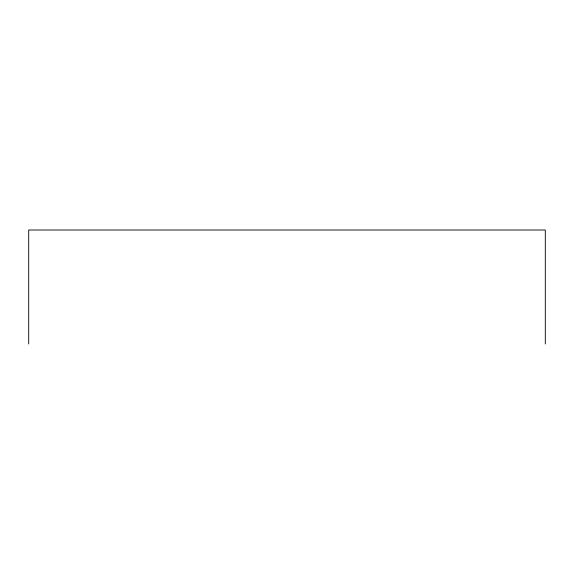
<?xml version="1.0" encoding="UTF-8"?>
<svg xmlns="http://www.w3.org/2000/svg" width="574" height="574" viewBox="0 0 574 574"><rect width="100%" height="100%" fill="white"/><g stroke="black" fill="none" stroke-linecap="round" stroke-linejoin="round"><path stroke-width="0.86" d="M545.3 343.984L545.3 230.016L28.7 230.016L28.7 343.984"/></g></svg>
